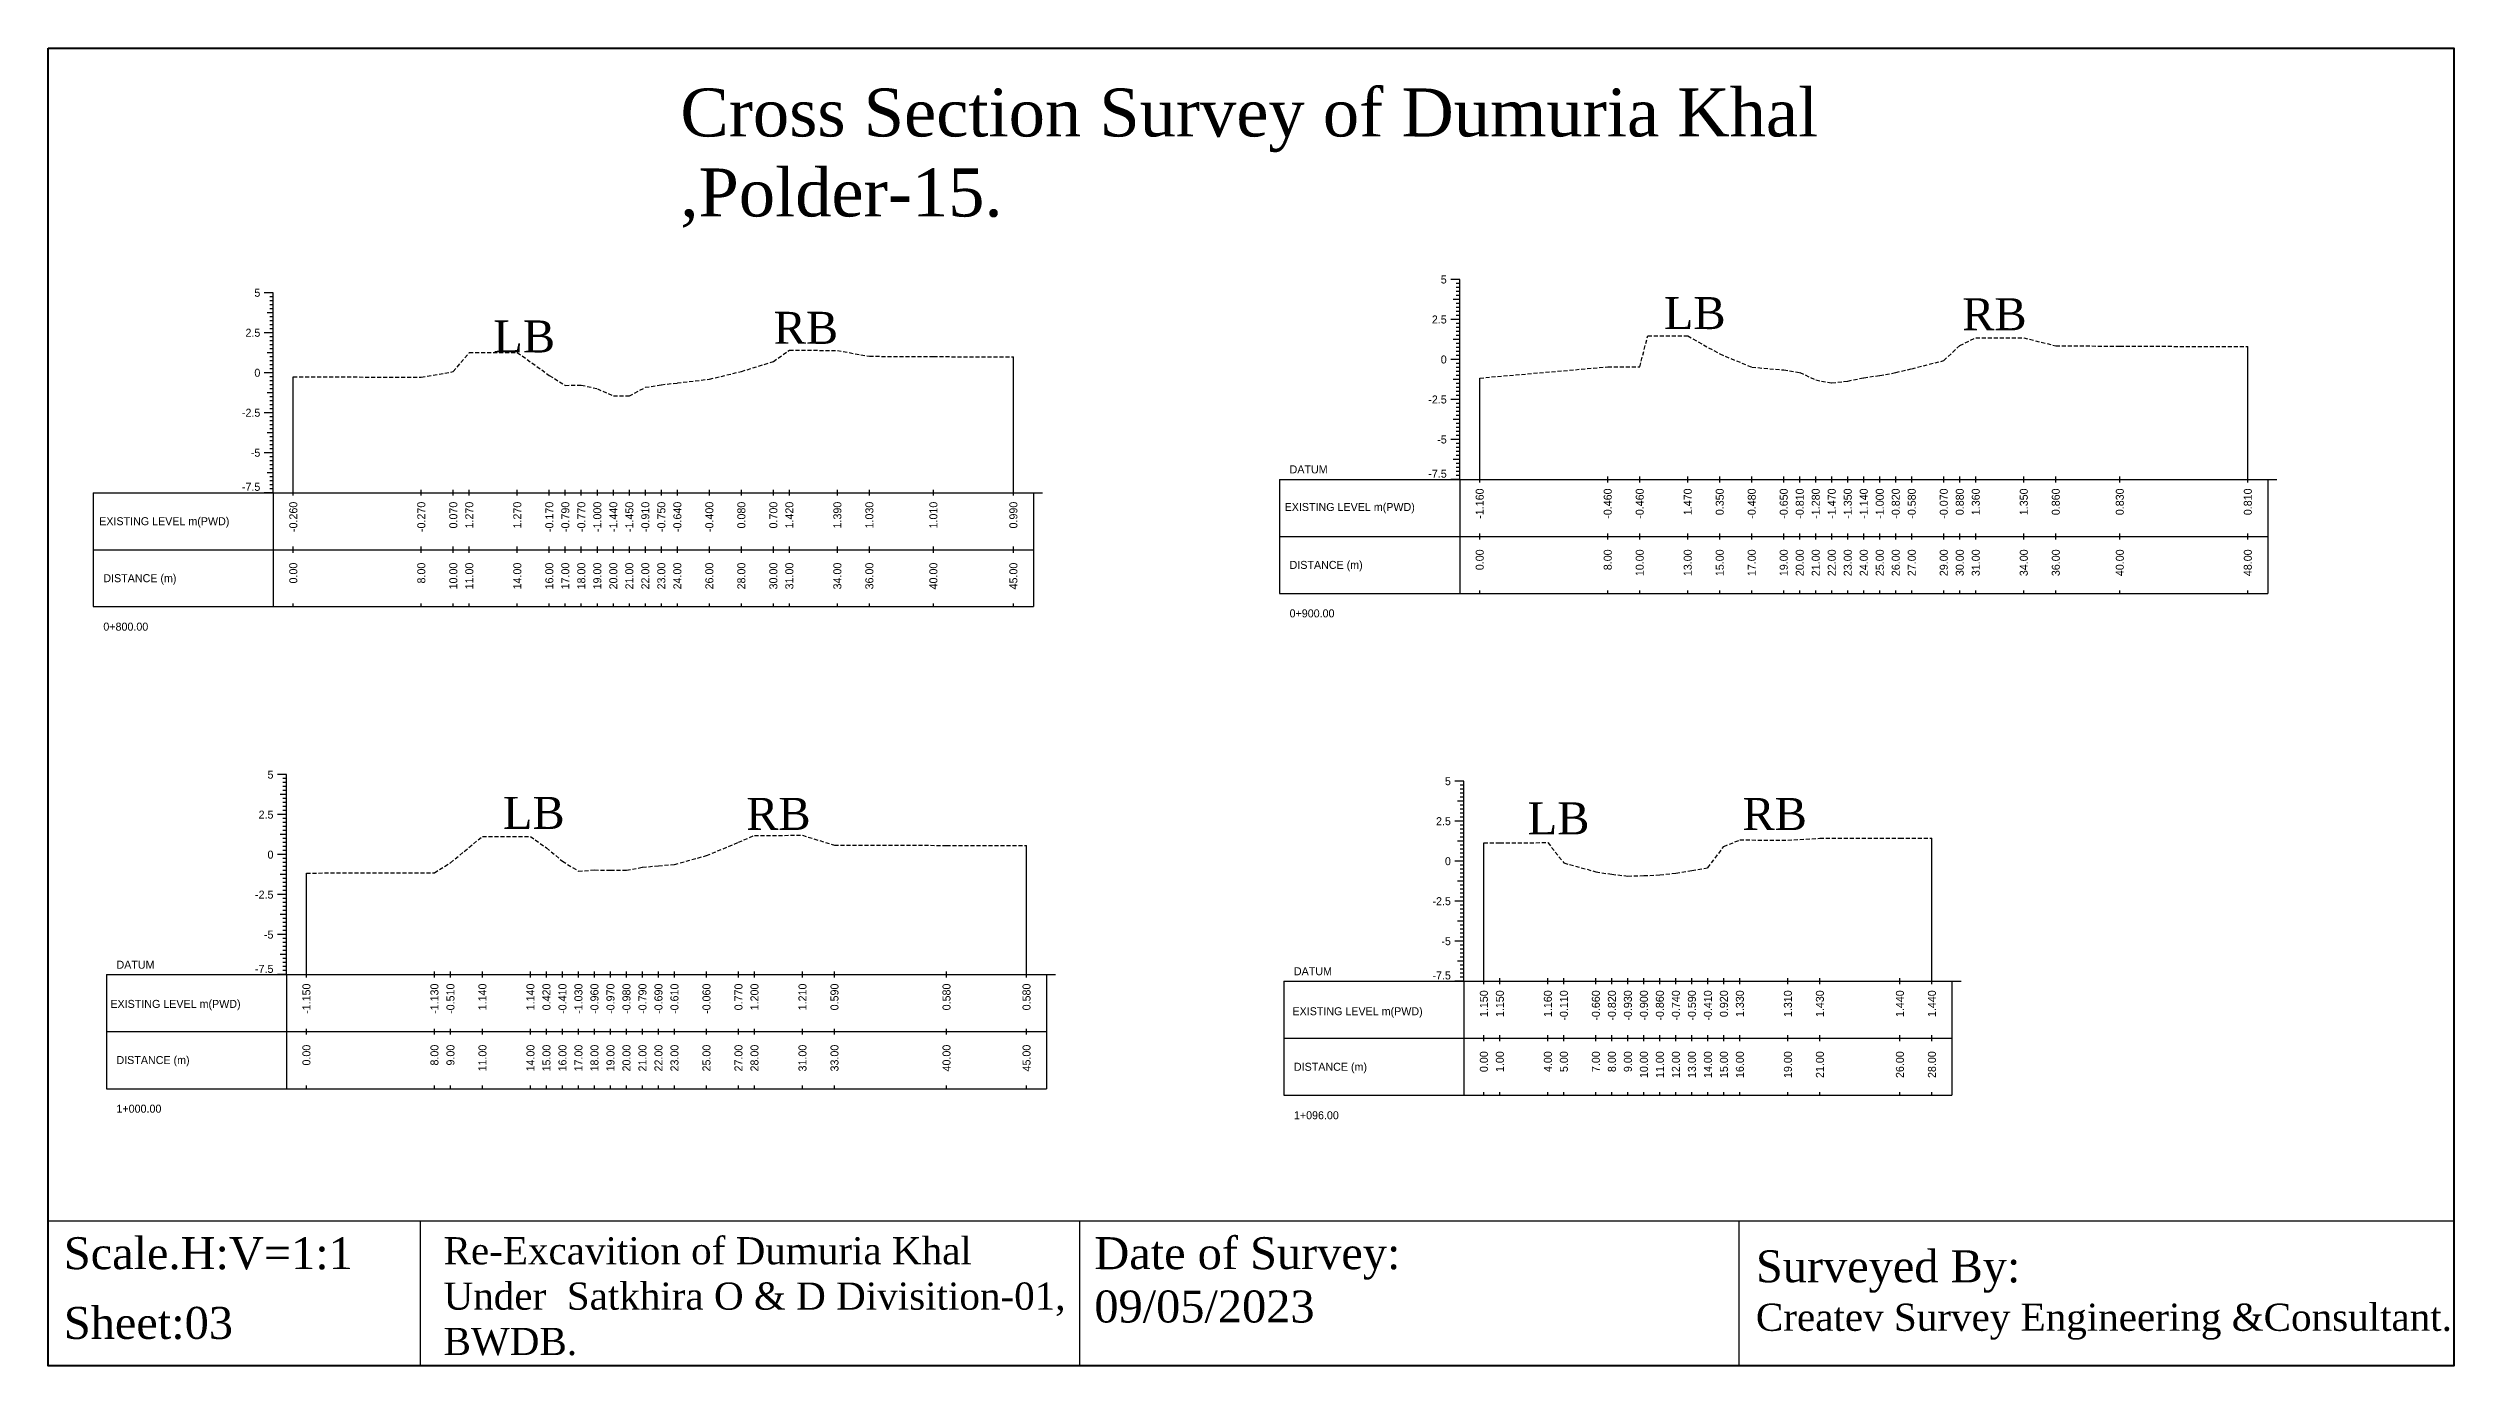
# Model space of a CAD drawing. Header units: inches. Extents: x 2917 to 4535, y -1482 to -1060.
# Drawn here: x 2917.3 to 3067.6, y -1347.1 to -1264.7 of the extents above; entities that cross this region are included whole.
import ezdxf
from ezdxf.enums import TextEntityAlignment as Align

# ---------------------------------------------------------------- set-up
doc = ezdxf.new("R2010")
doc.units = ezdxf.units.IN
doc.header["$MEASUREMENT"] = 0
doc.linetypes.add('HIDDEN', pattern=[0.375, 0.25, -0.125])
doc.layers.add('CS_Drawing', color=7, linetype='Continuous')
doc.layers.add('GL', color=3, linetype='HIDDEN')
doc.styles.add('romans', font='romans.shx')

msp = doc.modelspace()

# ---------------------------------------------------------------- linework, layer by layer
at = {"color": 4, "lineweight": 40}
msp.add_lwpolyline([(2917.28, -1264.7), (3067.62, -1264.7), (3067.62, -1347.07), (2917.28, -1347.07)], close=True, dxfattribs=at)
for points in [[(3067.62, -1264.7), (3067.62, -1347.07)], [(2917.28, -1337.99), (3067.62, -1337.99)], [(2917.28, -1337.99), (2917.28, -1347.07)], [(2940.53, -1337.99), (2940.53, -1347.07)], [(2981.73, -1337.99), (2981.73, -1347.07)], [(3022.93, -1337.99), (3022.93, -1347.07)]]:
    msp.add_lwpolyline(points)
at = {"layer": 'CS_Drawing'}
for p, q in [((3005.49, -1279.16), (3004.93, -1279.16)), ((3005.49, -1279.16), (3005.09, -1279.16)), ((3005.49, -1279.16), (3005.26, -1279.16)), ((3005.49, -1291.66), (3005.49, -1279.16)), ((2931.35, -1279.99), (2930.79, -1279.99)), ((2931.35, -1279.99), (2930.96, -1279.99)), ((2931.35, -1279.99), (2931.13, -1279.99)), ((2931.35, -1280.24), (2931.13, -1280.24)), ((2931.35, -1280.49), (2931.13, -1280.49)), ((2931.35, -1280.74), (2931.13, -1280.74)), ((2931.35, -1292.49), (2931.35, -1279.99)), ((3005.49, -1280.41), (3005.09, -1280.41)), ((3005.49, -1279.41), (3005.26, -1279.41)), ((3005.49, -1279.66), (3005.26, -1279.66)), ((3005.49, -1279.91), (3005.26, -1279.91)), ((3005.49, -1280.16), (3005.26, -1280.16)), ((3005.49, -1280.41), (3005.26, -1280.41)), ((3005.49, -1280.66), (3005.26, -1280.66)), ((2931.35, -1281.24), (2930.96, -1281.24)), ((2931.35, -1280.99), (2931.13, -1280.99)), ((2931.35, -1281.24), (2931.13, -1281.24)), ((2931.35, -1281.49), (2931.13, -1281.49)), ((2931.35, -1281.74), (2931.13, -1281.74)), ((2931.35, -1281.99), (2931.13, -1281.99)), ((2931.35, -1282.24), (2931.13, -1282.24)), ((3005.49, -1281.66), (3004.93, -1281.66)), ((3005.49, -1281.66), (3005.09, -1281.66)), ((3005.49, -1280.91), (3005.26, -1280.91)), ((3005.49, -1281.16), (3005.26, -1281.16)), ((3005.49, -1281.41), (3005.26, -1281.41)), ((3005.49, -1281.66), (3005.26, -1281.66)), ((3005.49, -1281.91), (3005.26, -1281.91)), ((3005.49, -1282.16), (3005.26, -1282.16)), ((2931.35, -1282.49), (2930.79, -1282.49)), ((2931.35, -1282.49), (2930.96, -1282.49)), ((2931.35, -1283.74), (2930.96, -1283.74)), ((2931.35, -1282.49), (2931.13, -1282.49)), ((2931.35, -1282.74), (2931.13, -1282.74)), ((2931.35, -1282.99), (2931.13, -1282.99)), ((2931.35, -1283.24), (2931.13, -1283.24)), ((2931.35, -1283.49), (2931.13, -1283.49)), ((2931.35, -1283.74), (2931.13, -1283.74)), ((3005.49, -1282.91), (3005.09, -1282.91)), ((3005.49, -1282.41), (3005.26, -1282.41)), ((3005.49, -1282.66), (3005.26, -1282.66)), ((3005.49, -1282.91), (3005.26, -1282.91)), ((3005.49, -1283.16), (3005.26, -1283.16)), ((3005.49, -1283.41), (3005.26, -1283.41)), ((3005.49, -1283.66), (3005.26, -1283.66)), ((3054.74, -1291.66), (3054.74, -1283.35)), ((2931.35, -1284.99), (2930.79, -1284.99)), ((2931.35, -1284.99), (2930.96, -1284.99)), ((2931.35, -1283.99), (2931.13, -1283.99)), ((2931.35, -1284.24), (2931.13, -1284.24)), ((2931.35, -1284.49), (2931.13, -1284.49)), ((2931.35, -1284.74), (2931.13, -1284.74)), ((2931.35, -1284.99), (2931.13, -1284.99)), ((2931.35, -1285.24), (2931.13, -1285.24)), ((2932.6, -1292.49), (2932.6, -1285.25)), ((2977.6, -1292.49), (2977.6, -1284)), ((3005.49, -1284.16), (3004.93, -1284.16)), ((3005.49, -1284.16), (3005.09, -1284.16)), ((3005.49, -1285.41), (3005.09, -1285.41)), ((3005.49, -1283.91), (3005.26, -1283.91)), ((3005.49, -1284.16), (3005.26, -1284.16)), ((3005.49, -1284.41), (3005.26, -1284.41)), ((3005.49, -1284.66), (3005.26, -1284.66)), ((3005.49, -1284.91), (3005.26, -1284.91)), ((3005.49, -1285.16), (3005.26, -1285.16)), ((3005.49, -1285.41), (3005.26, -1285.41)), ((3006.74, -1291.66), (3006.74, -1285.32)), ((2931.35, -1286.24), (2930.96, -1286.24)), ((2931.35, -1285.49), (2931.13, -1285.49)), ((2931.35, -1285.74), (2931.13, -1285.74)), ((2931.35, -1285.99), (2931.13, -1285.99)), ((2931.35, -1286.24), (2931.13, -1286.24)), ((2931.35, -1286.49), (2931.13, -1286.49)), ((2931.35, -1286.74), (2931.13, -1286.74)), ((3005.49, -1286.66), (3004.93, -1286.66)), ((3005.49, -1286.66), (3005.09, -1286.66)), ((3005.49, -1285.66), (3005.26, -1285.66)), ((3005.49, -1285.91), (3005.26, -1285.91)), ((3005.49, -1286.16), (3005.26, -1286.16)), ((3005.49, -1286.41), (3005.26, -1286.41)), ((3005.49, -1286.66), (3005.26, -1286.66)), ((3005.49, -1286.91), (3005.26, -1286.91)), ((2931.35, -1287.49), (2930.79, -1287.49)), ((2931.35, -1287.49), (2930.96, -1287.49)), ((2931.35, -1286.99), (2931.13, -1286.99)), ((2931.35, -1287.24), (2931.13, -1287.24)), ((2931.35, -1287.49), (2931.13, -1287.49)), ((2931.35, -1287.74), (2931.13, -1287.74)), ((2931.35, -1287.99), (2931.13, -1287.99)), ((2931.35, -1288.24), (2931.13, -1288.24)), ((3005.49, -1287.91), (3005.09, -1287.91)), ((3005.49, -1287.16), (3005.26, -1287.16)), ((3005.49, -1287.41), (3005.26, -1287.41)), ((3005.49, -1287.66), (3005.26, -1287.66)), ((3005.49, -1287.91), (3005.26, -1287.91)), ((3005.49, -1288.16), (3005.26, -1288.16)), ((3005.49, -1288.41), (3005.26, -1288.41)), ((2931.35, -1288.74), (2930.96, -1288.74)), ((2931.35, -1288.49), (2931.13, -1288.49)), ((2931.35, -1288.74), (2931.13, -1288.74)), ((2931.35, -1288.99), (2931.13, -1288.99)), ((2931.35, -1289.24), (2931.13, -1289.24)), ((2931.35, -1289.49), (2931.13, -1289.49)), ((2931.35, -1289.74), (2931.13, -1289.74)), ((3005.49, -1289.16), (3004.93, -1289.16)), ((3005.49, -1289.16), (3005.09, -1289.16)), ((3005.49, -1288.66), (3005.26, -1288.66)), ((3005.49, -1288.91), (3005.26, -1288.91)), ((3005.49, -1289.16), (3005.26, -1289.16)), ((3005.49, -1289.41), (3005.26, -1289.41)), ((3005.49, -1289.66), (3005.26, -1289.66)), ((3005.49, -1289.91), (3005.26, -1289.91)), ((2931.35, -1289.99), (2930.79, -1289.99)), ((2931.35, -1289.99), (2930.96, -1289.99)), ((2931.35, -1291.24), (2930.96, -1291.24)), ((2931.35, -1289.99), (2931.13, -1289.99)), ((2931.35, -1290.24), (2931.13, -1290.24)), ((2931.35, -1290.49), (2931.13, -1290.49)), ((2931.35, -1290.74), (2931.13, -1290.74)), ((2931.35, -1290.99), (2931.13, -1290.99)), ((2931.35, -1291.24), (2931.13, -1291.24)), ((3005.49, -1290.41), (3005.09, -1290.41)), ((3005.49, -1290.16), (3005.26, -1290.16)), ((3005.49, -1290.41), (3005.26, -1290.41)), ((3005.49, -1290.66), (3005.26, -1290.66)), ((3005.49, -1290.91), (3005.26, -1290.91)), ((3005.49, -1291.16), (3005.26, -1291.16)), ((3005.49, -1291.41), (3005.26, -1291.41)), ((2920.1, -1292.49), (2931.35, -1292.49)), ((2920.1, -1292.49), (2920.1, -1299.61)), ((2931.35, -1292.49), (2930.79, -1292.49)), ((2931.35, -1292.49), (2930.96, -1292.49)), ((2931.35, -1291.49), (2931.13, -1291.49)), ((2931.35, -1291.74), (2931.13, -1291.74)), ((2931.35, -1291.99), (2931.13, -1291.99)), ((2931.35, -1292.24), (2931.13, -1292.24)), ((2931.35, -1292.49), (2931.13, -1292.49)), ((2931.35, -1292.49), (2978.85, -1292.49)), ((2931.35, -1292.49), (2931.35, -1299.61)), ((2932.6, -1292.67), (2932.6, -1292.3)), ((2940.6, -1292.67), (2940.6, -1292.3)), ((2942.6, -1292.67), (2942.6, -1292.3)), ((2943.6, -1292.67), (2943.6, -1292.3)), ((2946.6, -1292.67), (2946.6, -1292.3)), ((2948.6, -1292.67), (2948.6, -1292.3)), ((2949.6, -1292.67), (2949.6, -1292.3)), ((2950.6, -1292.67), (2950.6, -1292.3)), ((2951.6, -1292.67), (2951.6, -1292.3)), ((2952.6, -1292.67), (2952.6, -1292.3)), ((2953.6, -1292.67), (2953.6, -1292.3)), ((2954.6, -1292.67), (2954.6, -1292.3)), ((2955.6, -1292.67), (2955.6, -1292.3)), ((2956.6, -1292.67), (2956.6, -1292.3)), ((2958.6, -1292.67), (2958.6, -1292.3)), ((2960.6, -1292.67), (2960.6, -1292.3)), ((2962.6, -1292.67), (2962.6, -1292.3)), ((2963.6, -1292.67), (2963.6, -1292.3)), ((2966.6, -1292.67), (2966.6, -1292.3)), ((2968.6, -1292.67), (2968.6, -1292.3)), ((2972.6, -1292.67), (2972.6, -1292.3)), ((2977.6, -1292.67), (2977.6, -1292.3)), ((2978.85, -1292.49), (2979.42, -1292.49)), ((2978.85, -1292.49), (2979.25, -1292.49)), ((2978.85, -1292.49), (2979.08, -1292.49)), ((2978.85, -1292.49), (2978.85, -1299.61)), ((2994.24, -1291.66), (3005.49, -1291.66)), ((2994.24, -1291.66), (2994.24, -1298.78)), ((3005.49, -1291.66), (3004.93, -1291.66)), ((3005.49, -1291.66), (3005.09, -1291.66)), ((3005.49, -1291.66), (3005.26, -1291.66)), ((3005.49, -1291.66), (3055.99, -1291.66)), ((3005.49, -1291.66), (3005.49, -1298.78)), ((3006.74, -1291.85), (3006.74, -1291.47)), ((3014.74, -1291.85), (3014.74, -1291.47)), ((3016.74, -1291.85), (3016.74, -1291.47)), ((3019.74, -1291.85), (3019.74, -1291.47)), ((3021.74, -1291.85), (3021.74, -1291.47)), ((3023.74, -1291.85), (3023.74, -1291.47)), ((3025.74, -1291.85), (3025.74, -1291.47)), ((3026.74, -1291.85), (3026.74, -1291.47)), ((3027.74, -1291.85), (3027.74, -1291.47)), ((3028.74, -1291.85), (3028.74, -1291.47)), ((3029.74, -1291.85), (3029.74, -1291.47)), ((3030.74, -1291.85), (3030.74, -1291.47)), ((3031.74, -1291.85), (3031.74, -1291.47)), ((3032.74, -1291.85), (3032.74, -1291.47)), ((3033.74, -1291.85), (3033.74, -1291.47)), ((3035.74, -1291.85), (3035.74, -1291.47)), ((3036.74, -1291.85), (3036.74, -1291.47)), ((3037.74, -1291.85), (3037.74, -1291.47)), ((3040.74, -1291.85), (3040.74, -1291.47)), ((3042.74, -1291.85), (3042.74, -1291.47)), ((3046.74, -1291.85), (3046.74, -1291.47)), ((3054.74, -1291.85), (3054.74, -1291.47)), ((3055.99, -1291.66), (3056.55, -1291.66)), ((3055.99, -1291.66), (3056.38, -1291.66)), ((3055.99, -1291.66), (3056.21, -1291.66)), ((3055.99, -1291.66), (3055.99, -1298.78)), ((2932.6, -1296.24), (2932.6, -1295.86)), ((2940.6, -1296.24), (2940.6, -1295.86)), ((2942.6, -1296.24), (2942.6, -1295.86)), ((2943.6, -1296.24), (2943.6, -1295.86)), ((2946.6, -1296.24), (2946.6, -1295.86)), ((2948.6, -1296.24), (2948.6, -1295.86)), ((2949.6, -1296.24), (2949.6, -1295.86)), ((2950.6, -1296.24), (2950.6, -1295.86)), ((2951.6, -1296.24), (2951.6, -1295.86)), ((2952.6, -1296.24), (2952.6, -1295.86)), ((2953.6, -1296.24), (2953.6, -1295.86)), ((2954.6, -1296.24), (2954.6, -1295.86)), ((2955.6, -1296.24), (2955.6, -1295.86)), ((2956.6, -1296.24), (2956.6, -1295.86)), ((2958.6, -1296.24), (2958.6, -1295.86)), ((2960.6, -1296.24), (2960.6, -1295.86)), ((2962.6, -1296.24), (2962.6, -1295.86)), ((2963.6, -1296.24), (2963.6, -1295.86)), ((2966.6, -1296.24), (2966.6, -1295.86)), ((2968.6, -1296.24), (2968.6, -1295.86)), ((2972.6, -1296.24), (2972.6, -1295.86)), ((2977.6, -1296.24), (2977.6, -1295.86)), ((2994.24, -1295.22), (3005.49, -1295.22)), ((3005.49, -1295.22), (3055.99, -1295.22)), ((3005.49, -1295.22), (3055.99, -1295.22)), ((3006.74, -1295.41), (3006.74, -1295.03)), ((3014.74, -1295.41), (3014.74, -1295.03)), ((3016.74, -1295.41), (3016.74, -1295.03)), ((3019.74, -1295.41), (3019.74, -1295.03)), ((3021.74, -1295.41), (3021.74, -1295.03)), ((3023.74, -1295.41), (3023.74, -1295.03)), ((3025.74, -1295.41), (3025.74, -1295.03)), ((3026.74, -1295.41), (3026.74, -1295.03)), ((3027.74, -1295.41), (3027.74, -1295.03)), ((3028.74, -1295.41), (3028.74, -1295.03)), ((3029.74, -1295.41), (3029.74, -1295.03)), ((3030.74, -1295.41), (3030.74, -1295.03)), ((3031.74, -1295.41), (3031.74, -1295.03)), ((3032.74, -1295.41), (3032.74, -1295.03)), ((3033.74, -1295.41), (3033.74, -1295.03)), ((3035.74, -1295.41), (3035.74, -1295.03)), ((3036.74, -1295.41), (3036.74, -1295.03)), ((3037.74, -1295.41), (3037.74, -1295.03)), ((3040.74, -1295.41), (3040.74, -1295.03)), ((3042.74, -1295.41), (3042.74, -1295.03)), ((3046.74, -1295.41), (3046.74, -1295.03)), ((3054.74, -1295.41), (3054.74, -1295.03)), ((2920.1, -1296.05), (2931.35, -1296.05)), ((2931.35, -1296.05), (2978.85, -1296.05)), ((2931.35, -1296.05), (2978.85, -1296.05)), ((2994.24, -1298.78), (3005.49, -1298.78)), ((3005.49, -1298.78), (3055.99, -1298.78)), ((3006.74, -1298.78), (3006.74, -1298.6)), ((3014.74, -1298.78), (3014.74, -1298.6)), ((3016.74, -1298.78), (3016.74, -1298.6)), ((3019.74, -1298.78), (3019.74, -1298.6)), ((3021.74, -1298.78), (3021.74, -1298.6)), ((3023.74, -1298.78), (3023.74, -1298.6)), ((3025.74, -1298.78), (3025.74, -1298.6)), ((3026.74, -1298.78), (3026.74, -1298.6)), ((3027.74, -1298.78), (3027.74, -1298.6)), ((3028.74, -1298.78), (3028.74, -1298.6)), ((3029.74, -1298.78), (3029.74, -1298.6)), ((3030.74, -1298.78), (3030.74, -1298.6)), ((3031.74, -1298.78), (3031.74, -1298.6)), ((3032.74, -1298.78), (3032.74, -1298.6)), ((3033.74, -1298.78), (3033.74, -1298.6)), ((3035.74, -1298.78), (3035.74, -1298.6)), ((3036.74, -1298.78), (3036.74, -1298.6)), ((3037.74, -1298.78), (3037.74, -1298.6)), ((3040.74, -1298.78), (3040.74, -1298.6)), ((3042.74, -1298.78), (3042.74, -1298.6)), ((3046.74, -1298.78), (3046.74, -1298.6)), ((3054.74, -1298.78), (3054.74, -1298.6)), ((2920.1, -1299.61), (2931.35, -1299.61)), ((2931.35, -1299.61), (2978.85, -1299.61)), ((2932.6, -1299.61), (2932.6, -1299.42)), ((2940.6, -1299.61), (2940.6, -1299.42)), ((2942.6, -1299.61), (2942.6, -1299.42)), ((2943.6, -1299.61), (2943.6, -1299.42)), ((2946.6, -1299.61), (2946.6, -1299.42)), ((2948.6, -1299.61), (2948.6, -1299.42)), ((2949.6, -1299.61), (2949.6, -1299.42)), ((2950.6, -1299.61), (2950.6, -1299.42)), ((2951.6, -1299.61), (2951.6, -1299.42)), ((2952.6, -1299.61), (2952.6, -1299.42)), ((2953.6, -1299.61), (2953.6, -1299.42)), ((2954.6, -1299.61), (2954.6, -1299.42)), ((2955.6, -1299.61), (2955.6, -1299.42)), ((2956.6, -1299.61), (2956.6, -1299.42)), ((2958.6, -1299.61), (2958.6, -1299.42)), ((2960.6, -1299.61), (2960.6, -1299.42)), ((2962.6, -1299.61), (2962.6, -1299.42)), ((2963.6, -1299.61), (2963.6, -1299.42)), ((2966.6, -1299.61), (2966.6, -1299.42)), ((2968.6, -1299.61), (2968.6, -1299.42)), ((2972.6, -1299.61), (2972.6, -1299.42)), ((2977.6, -1299.61), (2977.6, -1299.42)), ((2932.17, -1310.11), (2931.61, -1310.11)), ((2932.17, -1310.11), (2931.78, -1310.11)), ((2932.17, -1310.11), (2931.95, -1310.11)), ((2932.17, -1310.36), (2931.95, -1310.36)), ((2932.17, -1310.61), (2931.95, -1310.61)), ((2932.17, -1310.86), (2931.95, -1310.86)), ((2932.17, -1322.61), (2932.17, -1310.11)), ((3005.75, -1310.52), (3005.19, -1310.52)), ((3005.75, -1310.52), (3005.36, -1310.52)), ((3005.75, -1310.52), (3005.53, -1310.52)), ((3005.75, -1310.77), (3005.53, -1310.77)), ((3005.75, -1323.02), (3005.75, -1310.52)), ((2932.17, -1311.36), (2931.78, -1311.36)), ((2932.17, -1311.11), (2931.95, -1311.11)), ((2932.17, -1311.36), (2931.95, -1311.36)), ((2932.17, -1311.61), (2931.95, -1311.61)), ((2932.17, -1311.86), (2931.95, -1311.86)), ((2932.17, -1312.11), (2931.95, -1312.11)), ((2932.17, -1312.36), (2931.95, -1312.36)), ((3005.75, -1311.77), (3005.36, -1311.77)), ((3005.75, -1311.02), (3005.53, -1311.02)), ((3005.75, -1311.27), (3005.53, -1311.27)), ((3005.75, -1311.52), (3005.53, -1311.52)), ((3005.75, -1311.77), (3005.53, -1311.77)), ((3005.75, -1312.02), (3005.53, -1312.02)), ((3005.75, -1312.27), (3005.53, -1312.27)), ((2932.17, -1312.61), (2931.61, -1312.61)), ((2932.17, -1312.61), (2931.78, -1312.61)), ((2932.17, -1313.86), (2931.78, -1313.86)), ((2932.17, -1312.61), (2931.95, -1312.61)), ((2932.17, -1312.86), (2931.95, -1312.86)), ((2932.17, -1313.11), (2931.95, -1313.11)), ((2932.17, -1313.36), (2931.95, -1313.36)), ((2932.17, -1313.61), (2931.95, -1313.61)), ((2932.17, -1313.86), (2931.95, -1313.86)), ((3005.75, -1313.02), (3005.19, -1313.02)), ((3005.75, -1313.02), (3005.36, -1313.02)), ((3005.75, -1312.52), (3005.53, -1312.52)), ((3005.75, -1312.77), (3005.53, -1312.77)), ((3005.75, -1313.02), (3005.53, -1313.02)), ((3005.75, -1313.27), (3005.53, -1313.27)), ((3005.75, -1313.52), (3005.53, -1313.52)), ((3005.75, -1313.77), (3005.53, -1313.77)), ((2932.17, -1315.11), (2931.61, -1315.11)), ((2932.17, -1315.11), (2931.78, -1315.11)), ((2932.17, -1314.11), (2931.95, -1314.11)), ((2932.17, -1314.36), (2931.95, -1314.36)), ((2932.17, -1314.61), (2931.95, -1314.61)), ((2932.17, -1314.86), (2931.95, -1314.86)), ((2932.17, -1315.11), (2931.95, -1315.11)), ((2932.17, -1315.36), (2931.95, -1315.36)), ((2978.42, -1322.61), (2978.42, -1314.53)), ((3005.75, -1314.27), (3005.36, -1314.27)), ((3005.75, -1314.02), (3005.53, -1314.02)), ((3005.75, -1314.27), (3005.53, -1314.27)), ((3005.75, -1314.52), (3005.53, -1314.52)), ((3005.75, -1314.77), (3005.53, -1314.77)), ((3005.75, -1315.02), (3005.53, -1315.02)), ((3005.75, -1315.27), (3005.53, -1315.27)), ((3007, -1323.02), (3007, -1314.37)), ((3035, -1323.02), (3035, -1314.08)), ((2932.17, -1316.36), (2931.78, -1316.36)), ((2932.17, -1315.61), (2931.95, -1315.61)), ((2932.17, -1315.86), (2931.95, -1315.86)), ((2932.17, -1316.11), (2931.95, -1316.11)), ((2932.17, -1316.36), (2931.95, -1316.36)), ((2932.17, -1316.61), (2931.95, -1316.61)), ((2932.17, -1316.86), (2931.95, -1316.86)), ((2933.42, -1322.61), (2933.42, -1316.26)), ((3005.75, -1315.52), (3005.19, -1315.52)), ((3005.75, -1315.52), (3005.36, -1315.52)), ((3005.75, -1316.77), (3005.36, -1316.77)), ((3005.75, -1315.52), (3005.53, -1315.52)), ((3005.75, -1315.77), (3005.53, -1315.77)), ((3005.75, -1316.02), (3005.53, -1316.02)), ((3005.75, -1316.27), (3005.53, -1316.27)), ((3005.75, -1316.52), (3005.53, -1316.52)), ((3005.75, -1316.77), (3005.53, -1316.77)), ((2932.17, -1317.61), (2931.61, -1317.61)), ((2932.17, -1317.61), (2931.78, -1317.61)), ((2932.17, -1317.11), (2931.95, -1317.11)), ((2932.17, -1317.36), (2931.95, -1317.36)), ((2932.17, -1317.61), (2931.95, -1317.61)), ((2932.17, -1317.86), (2931.95, -1317.86)), ((2932.17, -1318.11), (2931.95, -1318.11)), ((2932.17, -1318.36), (2931.95, -1318.36)), ((3005.75, -1318.02), (3005.19, -1318.02)), ((3005.75, -1318.02), (3005.36, -1318.02)), ((3005.75, -1317.02), (3005.53, -1317.02)), ((3005.75, -1317.27), (3005.53, -1317.27)), ((3005.75, -1317.52), (3005.53, -1317.52)), ((3005.75, -1317.77), (3005.53, -1317.77)), ((3005.75, -1318.02), (3005.53, -1318.02)), ((3005.75, -1318.27), (3005.53, -1318.27)), ((2932.17, -1318.86), (2931.78, -1318.86)), ((2932.17, -1318.61), (2931.95, -1318.61)), ((2932.17, -1318.86), (2931.95, -1318.86)), ((2932.17, -1319.11), (2931.95, -1319.11)), ((2932.17, -1319.36), (2931.95, -1319.36)), ((2932.17, -1319.61), (2931.95, -1319.61)), ((2932.17, -1319.86), (2931.95, -1319.86)), ((3005.75, -1319.27), (3005.36, -1319.27)), ((3005.75, -1318.52), (3005.53, -1318.52)), ((3005.75, -1318.77), (3005.53, -1318.77)), ((3005.75, -1319.02), (3005.53, -1319.02)), ((3005.75, -1319.27), (3005.53, -1319.27)), ((3005.75, -1319.52), (3005.53, -1319.52)), ((3005.75, -1319.77), (3005.53, -1319.77)), ((2932.17, -1320.11), (2931.61, -1320.11)), ((2932.17, -1320.11), (2931.78, -1320.11)), ((2932.17, -1321.36), (2931.78, -1321.36)), ((2932.17, -1320.11), (2931.95, -1320.11)), ((2932.17, -1320.36), (2931.95, -1320.36)), ((2932.17, -1320.61), (2931.95, -1320.61)), ((2932.17, -1320.86), (2931.95, -1320.86)), ((2932.17, -1321.11), (2931.95, -1321.11)), ((2932.17, -1321.36), (2931.95, -1321.36)), ((3005.75, -1320.52), (3005.19, -1320.52)), ((3005.75, -1320.52), (3005.36, -1320.52)), ((3005.75, -1320.02), (3005.53, -1320.02)), ((3005.75, -1320.27), (3005.53, -1320.27)), ((3005.75, -1320.52), (3005.53, -1320.52)), ((3005.75, -1320.77), (3005.53, -1320.77)), ((3005.75, -1321.02), (3005.53, -1321.02)), ((3005.75, -1321.27), (3005.53, -1321.27)), ((2920.92, -1322.61), (2932.17, -1322.61)), ((2920.92, -1322.61), (2920.92, -1329.74)), ((2932.17, -1322.61), (2931.61, -1322.61)), ((2932.17, -1322.61), (2931.78, -1322.61)), ((2932.17, -1321.61), (2931.95, -1321.61)), ((2932.17, -1321.86), (2931.95, -1321.86)), ((2932.17, -1322.11), (2931.95, -1322.11)), ((2932.17, -1322.36), (2931.95, -1322.36)), ((2932.17, -1322.61), (2931.95, -1322.61)), ((2932.17, -1322.61), (2979.67, -1322.61)), ((2932.17, -1322.61), (2932.17, -1329.74)), ((2933.42, -1322.8), (2933.42, -1322.42)), ((2941.42, -1322.8), (2941.42, -1322.42)), ((2942.42, -1322.8), (2942.42, -1322.42)), ((2944.42, -1322.8), (2944.42, -1322.42)), ((2947.42, -1322.8), (2947.42, -1322.42)), ((2948.42, -1322.8), (2948.42, -1322.42)), ((2949.42, -1322.8), (2949.42, -1322.42)), ((2950.42, -1322.8), (2950.42, -1322.42)), ((2951.42, -1322.8), (2951.42, -1322.42)), ((2952.42, -1322.8), (2952.42, -1322.42)), ((2953.42, -1322.8), (2953.42, -1322.42)), ((2954.42, -1322.8), (2954.42, -1322.42)), ((2955.42, -1322.8), (2955.42, -1322.42)), ((2956.42, -1322.8), (2956.42, -1322.42)), ((2958.42, -1322.8), (2958.42, -1322.42)), ((2960.42, -1322.8), (2960.42, -1322.42)), ((2961.42, -1322.8), (2961.42, -1322.42)), ((2964.42, -1322.8), (2964.42, -1322.42)), ((2966.42, -1322.8), (2966.42, -1322.42)), ((2973.42, -1322.8), (2973.42, -1322.42)), ((2978.42, -1322.8), (2978.42, -1322.42)), ((2979.67, -1322.61), (2980.24, -1322.61)), ((2979.67, -1322.61), (2980.07, -1322.61)), ((2979.67, -1322.61), (2979.9, -1322.61)), ((2979.67, -1322.61), (2979.67, -1329.74)), ((3005.75, -1321.77), (3005.36, -1321.77)), ((3005.75, -1321.52), (3005.53, -1321.52)), ((3005.75, -1321.77), (3005.53, -1321.77)), ((3005.75, -1322.02), (3005.53, -1322.02)), ((3005.75, -1322.27), (3005.53, -1322.27)), ((3005.75, -1322.52), (3005.53, -1322.52)), ((3005.75, -1322.77), (3005.53, -1322.77)), ((3007, -1323.21), (3007, -1322.84)), ((3008, -1323.21), (3008, -1322.84)), ((3011, -1323.21), (3011, -1322.84)), ((3012, -1323.21), (3012, -1322.84)), ((3014, -1323.21), (3014, -1322.84)), ((3015, -1323.21), (3015, -1322.84)), ((3016, -1323.21), (3016, -1322.84)), ((3017, -1323.21), (3017, -1322.84)), ((3018, -1323.21), (3018, -1322.84)), ((3019, -1323.21), (3019, -1322.84)), ((3020, -1323.21), (3020, -1322.84)), ((3021, -1323.21), (3021, -1322.84)), ((3022, -1323.21), (3022, -1322.84)), ((3023, -1323.21), (3023, -1322.84)), ((3026, -1323.21), (3026, -1322.84)), ((3028, -1323.21), (3028, -1322.84)), ((3033, -1323.21), (3033, -1322.84)), ((3035, -1323.21), (3035, -1322.84)), ((2994.5, -1323.02), (3005.75, -1323.02)), ((2994.5, -1323.02), (2994.5, -1330.15)), ((3005.75, -1323.02), (3005.19, -1323.02)), ((3005.75, -1323.02), (3005.36, -1323.02)), ((3005.75, -1323.02), (3005.53, -1323.02)), ((3005.75, -1323.02), (3036.25, -1323.02)), ((3005.75, -1323.02), (3005.75, -1330.15)), ((3036.25, -1323.02), (3036.82, -1323.02)), ((3036.25, -1323.02), (3036.65, -1323.02)), ((3036.25, -1323.02), (3036.48, -1323.02)), ((3036.25, -1323.02), (3036.25, -1330.15)), ((2933.42, -1326.36), (2933.42, -1325.99)), ((2941.42, -1326.36), (2941.42, -1325.99)), ((2942.42, -1326.36), (2942.42, -1325.99)), ((2944.42, -1326.36), (2944.42, -1325.99)), ((2947.42, -1326.36), (2947.42, -1325.99)), ((2948.42, -1326.36), (2948.42, -1325.99)), ((2949.42, -1326.36), (2949.42, -1325.99)), ((2950.42, -1326.36), (2950.42, -1325.99)), ((2951.42, -1326.36), (2951.42, -1325.99)), ((2952.42, -1326.36), (2952.42, -1325.99)), ((2953.42, -1326.36), (2953.42, -1325.99)), ((2954.42, -1326.36), (2954.42, -1325.99)), ((2955.42, -1326.36), (2955.42, -1325.99)), ((2956.42, -1326.36), (2956.42, -1325.99)), ((2958.42, -1326.36), (2958.42, -1325.99)), ((2960.42, -1326.36), (2960.42, -1325.99)), ((2961.42, -1326.36), (2961.42, -1325.99)), ((2964.42, -1326.36), (2964.42, -1325.99)), ((2966.42, -1326.36), (2966.42, -1325.99)), ((2973.42, -1326.36), (2973.42, -1325.99)), ((2978.42, -1326.36), (2978.42, -1325.99)), ((2920.92, -1326.17), (2932.17, -1326.17)), ((2932.17, -1326.17), (2979.67, -1326.17)), ((2932.17, -1326.17), (2979.67, -1326.17)), ((2994.5, -1326.59), (3005.75, -1326.59)), ((3005.75, -1326.59), (3036.25, -1326.59)), ((3005.75, -1326.59), (3036.25, -1326.59)), ((3007, -1326.77), (3007, -1326.4)), ((3008, -1326.77), (3008, -1326.4)), ((3011, -1326.77), (3011, -1326.4)), ((3012, -1326.77), (3012, -1326.4)), ((3014, -1326.77), (3014, -1326.4)), ((3015, -1326.77), (3015, -1326.4)), ((3016, -1326.77), (3016, -1326.4)), ((3017, -1326.77), (3017, -1326.4)), ((3018, -1326.77), (3018, -1326.4)), ((3019, -1326.77), (3019, -1326.4)), ((3020, -1326.77), (3020, -1326.4)), ((3021, -1326.77), (3021, -1326.4)), ((3022, -1326.77), (3022, -1326.4)), ((3023, -1326.77), (3023, -1326.4)), ((3026, -1326.77), (3026, -1326.4)), ((3028, -1326.77), (3028, -1326.4)), ((3033, -1326.77), (3033, -1326.4)), ((3035, -1326.77), (3035, -1326.4)), ((2920.92, -1329.74), (2932.17, -1329.74)), ((2932.17, -1329.74), (2979.67, -1329.74)), ((2933.42, -1329.74), (2933.42, -1329.55)), ((2941.42, -1329.74), (2941.42, -1329.55)), ((2942.42, -1329.74), (2942.42, -1329.55)), ((2944.42, -1329.74), (2944.42, -1329.55)), ((2947.42, -1329.74), (2947.42, -1329.55)), ((2948.42, -1329.74), (2948.42, -1329.55)), ((2949.42, -1329.74), (2949.42, -1329.55)), ((2950.42, -1329.74), (2950.42, -1329.55)), ((2951.42, -1329.74), (2951.42, -1329.55)), ((2952.42, -1329.74), (2952.42, -1329.55)), ((2953.42, -1329.74), (2953.42, -1329.55)), ((2954.42, -1329.74), (2954.42, -1329.55)), ((2955.42, -1329.74), (2955.42, -1329.55)), ((2956.42, -1329.74), (2956.42, -1329.55)), ((2958.42, -1329.74), (2958.42, -1329.55)), ((2960.42, -1329.74), (2960.42, -1329.55)), ((2961.42, -1329.74), (2961.42, -1329.55)), ((2964.42, -1329.74), (2964.42, -1329.55)), ((2966.42, -1329.74), (2966.42, -1329.55)), ((2973.42, -1329.74), (2973.42, -1329.55)), ((2978.42, -1329.74), (2978.42, -1329.55)), ((2994.5, -1330.15), (3005.75, -1330.15)), ((3005.75, -1330.15), (3036.25, -1330.15)), ((3007, -1330.15), (3007, -1329.96)), ((3008, -1330.15), (3008, -1329.96)), ((3011, -1330.15), (3011, -1329.96)), ((3012, -1330.15), (3012, -1329.96)), ((3014, -1330.15), (3014, -1329.96)), ((3015, -1330.15), (3015, -1329.96)), ((3016, -1330.15), (3016, -1329.96)), ((3017, -1330.15), (3017, -1329.96)), ((3018, -1330.15), (3018, -1329.96)), ((3019, -1330.15), (3019, -1329.96)), ((3020, -1330.15), (3020, -1329.96)), ((3021, -1330.15), (3021, -1329.96)), ((3022, -1330.15), (3022, -1329.96)), ((3023, -1330.15), (3023, -1329.96)), ((3026, -1330.15), (3026, -1329.96)), ((3028, -1330.15), (3028, -1329.96)), ((3033, -1330.15), (3033, -1329.96)), ((3035, -1330.15), (3035, -1329.96))]:
    msp.add_line(p, q, dxfattribs=at)
at = {"layer": 'GL'}
for points in [[(2932.6, -1285.25), (2940.6, -1285.26), (2942.6, -1284.92), (2943.6, -1283.72), (2946.6, -1283.72), (2948.6, -1285.16), (2949.6, -1285.78), (2950.6, -1285.76), (2951.6, -1285.99), (2952.6, -1286.43), (2953.6, -1286.44), (2954.6, -1285.9), (2955.6, -1285.74), (2956.6, -1285.63), (2958.6, -1285.39), (2960.6, -1284.91), (2962.6, -1284.29), (2963.6, -1283.57), (2966.6, -1283.6), (2968.6, -1283.96), (2972.6, -1283.98), (2977.6, -1284)], [(3006.74, -1285.32), (3014.74, -1284.62), (3016.74, -1284.62), (3017.24, -1282.68), (3019.74, -1282.69), (3021.74, -1283.81), (3023.74, -1284.64), (3025.74, -1284.81), (3026.74, -1284.97), (3027.74, -1285.44), (3028.74, -1285.63), (3029.74, -1285.51), (3030.74, -1285.3), (3031.74, -1285.16), (3032.74, -1284.98), (3033.74, -1284.74), (3035.74, -1284.23), (3036.74, -1283.28), (3037.74, -1282.8), (3040.74, -1282.81), (3042.74, -1283.3), (3046.74, -1283.33), (3054.74, -1283.35)], [(2933.42, -1316.26), (2941.42, -1316.24), (2942.42, -1315.62), (2944.42, -1313.97), (2947.42, -1313.97), (2948.42, -1314.69), (2949.42, -1315.52), (2950.42, -1316.14), (2951.42, -1316.07), (2952.42, -1316.08), (2953.42, -1316.09), (2954.42, -1315.9), (2955.42, -1315.8), (2956.42, -1315.72), (2958.42, -1315.17), (2960.42, -1314.34), (2961.42, -1313.91), (2964.42, -1313.9), (2966.42, -1314.52), (2973.42, -1314.53), (2978.42, -1314.53)], [(3007, -1314.37), (3008, -1314.37), (3011, -1314.36), (3012, -1315.63), (3014, -1316.18), (3015, -1316.34), (3016, -1316.45), (3017, -1316.42), (3018, -1316.38), (3019, -1316.26), (3020, -1316.11), (3021, -1315.93), (3022, -1314.6), (3023, -1314.19), (3026, -1314.21), (3028, -1314.09), (3033, -1314.08), (3035, -1314.08)]]:
    msp.add_lwpolyline(points, dxfattribs=at)

# ---------------------------------------------------------------- texts
at = {"attachment_point": 1, "style": 'romans'}
for s, insert, char_height, width in [('{\\fTimes New Roman|b0|i0|c0|p18;Cross Section Survey of Dumuria Khal ,Polder-15.}', (2956.79, -1267.22), 3, 72.2837), ('{\\fTimes New Roman|b0|i0|c0|p18;LB}', (3018.25, -1280.26), 2, 27.1477), ('{\\fTimes New Roman|b0|i0|c0|p18;RB}', (3036.89, -1280.33), 2, 27.1477), ('{\\fTimes New Roman|b0|i0|c0|p18;LB}', (2945.1, -1281.72), 2, 27.1477), ('{\\fTimes New Roman|b0|i0|c0|p18;RB}', (2962.62, -1281.18), 2, 27.1477), ('{\\fTimes New Roman|b0|i0|c0|p18;LB}', (2945.7, -1311.5), 2, 27.1477), ('{\\fTimes New Roman|b0|i0|c0|p18;RB}', (2960.9, -1311.56), 2, 27.1477), ('{\\fTimes New Roman|b0|i0|c0|p18;LB}', (3009.74, -1311.84), 2, 27.1477), ('{\\fTimes New Roman|b0|i0|c0|p18;RB}', (3023.16, -1311.57), 2, 27.1477), ('{\\fTimes New Roman|b0|i0|c0|p18;Scale.H:V=1:1}', (2918.26, -1339.02), 2, 22.2708), ('{\\fTimes New Roman|b0|i0|c0|p18;Re-Excavition of Dumuria Khal\\PUnder  Satkhira O & D Divisition-01, BWDB.}', (2941.99, -1339.02), 1.7, 38.8405), ('{\\fTimes New Roman|b0|i0|c0|p18;Date of Survey: 09/05/2023}', (2982.66, -1339.02), 2, 22.2708), ('{\\fTimes New Roman|b0|i0|c0|p18;Surveyed By:                                     \\H0.85x;Createv Survey Engineering &Consultant.}', (3024, -1339.84), 2, 45.2193), ('{\\fTimes New Roman|b0|i0|c0|p18;Sheet:03}', (2918.26, -1343.38), 2, 38.8405)]:
    msp.add_mtext(s, dxfattribs=dict(at, insert=insert, char_height=char_height, width=width))
at = {"layer": 'CS_Drawing'}
for s, p in [('5', (3004.68, -1279.16)), ('5', (2930.54, -1279.99)), ('2.5', (2930.54, -1282.49)), ('2.5', (3004.68, -1281.66)), ('0', (3004.68, -1284.16)), ('0', (2930.54, -1284.99)), ('-2.5', (3004.68, -1286.66)), ('-2.5', (2930.54, -1287.49)), ('-5', (2930.54, -1289.99)), ('-5', (3004.68, -1289.16)), ('5', (2931.36, -1310.11)), ('5', (3004.94, -1310.52)), ('2.5', (2931.36, -1312.61)), ('2.5', (3004.94, -1313.02)), ('0', (2931.36, -1315.11)), ('0', (3004.94, -1315.52)), ('-2.5', (2931.36, -1317.61)), ('-2.5', (3004.94, -1318.02)), ('-5', (2931.36, -1320.11)), ('-5', (3004.94, -1320.52))]:
    msp.add_text(s, height=0.5, dxfattribs=at).set_placement(p, align=Align.MIDDLE_RIGHT)
for s, p in [('DATUM', (2994.86, -1291.03)), ('EXISTING LEVEL m(PWD)', (2920.47, -1294.27)), ('EXISTING LEVEL m(PWD)', (2994.55, -1293.38)), ('DISTANCE (m)', (2994.86, -1297)), ('DISTANCE (m)', (2920.73, -1297.83)), ('0+900.00', (2994.86, -1300.03)), ('0+800.00', (2920.73, -1300.86)), ('DATUM', (2921.55, -1321.99)), ('DATUM', (2995.13, -1322.4)), ('EXISTING LEVEL m(PWD)', (2921.17, -1324.44)), ('EXISTING LEVEL m(PWD)', (2995.04, -1324.9)), ('DISTANCE (m)', (2921.55, -1327.95)), ('DISTANCE (m)', (2995.13, -1328.37)), ('1+000.00', (2921.55, -1330.99)), ('1+096.00', (2995.13, -1331.4))]:
    msp.add_text(s, height=0.5, dxfattribs=at).set_placement(p, align=Align.MIDDLE_LEFT)
for p in [(3004.68, -1291.55), (2930.54, -1292.37), (2931.36, -1322.5), (3004.94, -1322.91)]:
    msp.add_text('-7.5', height=0.5, dxfattribs=at).set_placement(p, align=Align.RIGHT)
for s, p in [('-1.160', (3006.74, -1292.22)), ('-0.460', (3014.74, -1292.22)), ('-0.460', (3016.74, -1292.22)), ('1.470', (3019.74, -1292.22)), ('0.350', (3021.74, -1292.22)), ('-0.480', (3023.74, -1292.22)), ('-0.650', (3025.74, -1292.22)), ('-0.810', (3026.74, -1292.22)), ('-1.280', (3027.74, -1292.22)), ('-1.470', (3028.74, -1292.22)), ('-1.350', (3029.74, -1292.22)), ('-1.140', (3030.74, -1292.22)), ('-1.000', (3031.74, -1292.22)), ('-0.820', (3032.74, -1292.22)), ('-0.580', (3033.74, -1292.22)), ('-0.070', (3035.74, -1292.22)), ('0.880', (3036.74, -1292.22)), ('1.360', (3037.74, -1292.22)), ('1.350', (3040.74, -1292.22)), ('0.860', (3042.74, -1292.22)), ('0.830', (3046.74, -1292.22)), ('0.810', (3054.74, -1292.22)), ('-0.260', (2932.6, -1293.05)), ('-0.270', (2940.6, -1293.05)), ('0.070', (2942.6, -1293.05)), ('1.270', (2943.6, -1293.05)), ('1.270', (2946.6, -1293.05)), ('-0.170', (2948.6, -1293.05)), ('-0.790', (2949.6, -1293.05)), ('-0.770', (2950.6, -1293.05)), ('-1.000', (2951.6, -1293.05)), ('-1.440', (2952.6, -1293.05)), ('-1.450', (2953.6, -1293.05)), ('-0.910', (2954.6, -1293.05)), ('-0.750', (2955.6, -1293.05)), ('-0.640', (2956.6, -1293.05)), ('-0.400', (2958.6, -1293.05)), ('0.080', (2960.6, -1293.05)), ('0.700', (2962.6, -1293.05)), ('1.420', (2963.6, -1293.05)), ('1.390', (2966.6, -1293.05)), ('1.030', (2968.6, -1293.05)), ('1.010', (2972.6, -1293.05)), ('0.990', (2977.6, -1293.05)), ('0.00', (2932.6, -1296.86)), ('8.00', (2940.6, -1296.86)), ('10.00', (2942.6, -1296.86)), ('11.00', (2943.6, -1296.86)), ('14.00', (2946.6, -1296.86)), ('16.00', (2948.6, -1296.86)), ('17.00', (2949.6, -1296.86)), ('18.00', (2950.6, -1296.86)), ('19.00', (2951.6, -1296.86)), ('20.00', (2952.6, -1296.86)), ('21.00', (2953.6, -1296.86)), ('22.00', (2954.6, -1296.86)), ('23.00', (2955.6, -1296.86)), ('24.00', (2956.6, -1296.86)), ('26.00', (2958.6, -1296.86)), ('28.00', (2960.6, -1296.86)), ('30.00', (2962.6, -1296.86)), ('31.00', (2963.6, -1296.86)), ('34.00', (2966.6, -1296.86)), ('36.00', (2968.6, -1296.86)), ('40.00', (2972.6, -1296.86)), ('45.00', (2977.6, -1296.86)), ('0.00', (3006.74, -1296.03)), ('8.00', (3014.74, -1296.03)), ('10.00', (3016.74, -1296.03)), ('13.00', (3019.74, -1296.03)), ('15.00', (3021.74, -1296.03)), ('17.00', (3023.74, -1296.03)), ('19.00', (3025.74, -1296.03)), ('20.00', (3026.74, -1296.03)), ('21.00', (3027.74, -1296.03)), ('22.00', (3028.74, -1296.03)), ('23.00', (3029.74, -1296.03)), ('24.00', (3030.74, -1296.03)), ('25.00', (3031.74, -1296.03)), ('26.00', (3032.74, -1296.03)), ('27.00', (3033.74, -1296.03)), ('29.00', (3035.74, -1296.03)), ('30.00', (3036.74, -1296.03)), ('31.00', (3037.74, -1296.03)), ('34.00', (3040.74, -1296.03)), ('36.00', (3042.74, -1296.03)), ('40.00', (3046.74, -1296.03)), ('48.00', (3054.74, -1296.03)), ('-1.150', (2933.42, -1323.17)), ('-1.130', (2941.42, -1323.17)), ('-0.510', (2942.42, -1323.17)), ('1.140', (2944.42, -1323.17)), ('1.140', (2947.42, -1323.17)), ('0.420', (2948.42, -1323.17)), ('-0.410', (2949.42, -1323.17)), ('-1.030', (2950.42, -1323.17)), ('-0.960', (2951.42, -1323.17)), ('-0.970', (2952.42, -1323.17)), ('-0.980', (2953.42, -1323.17)), ('-0.790', (2954.42, -1323.17)), ('-0.690', (2955.42, -1323.17)), ('-0.610', (2956.42, -1323.17)), ('-0.060', (2958.42, -1323.17)), ('0.770', (2960.42, -1323.17)), ('1.200', (2961.42, -1323.17)), ('1.210', (2964.42, -1323.17)), ('0.590', (2966.42, -1323.17)), ('0.580', (2973.42, -1323.17)), ('0.580', (2978.42, -1323.17)), ('1.150', (3007, -1323.59)), ('1.150', (3008, -1323.59)), ('1.160', (3011, -1323.59)), ('-0.110', (3012, -1323.59)), ('-0.660', (3014, -1323.59)), ('-0.820', (3015, -1323.59)), ('-0.930', (3016, -1323.59)), ('-0.900', (3017, -1323.59)), ('-0.860', (3018, -1323.59)), ('-0.740', (3019, -1323.59)), ('-0.590', (3020, -1323.59)), ('-0.410', (3021, -1323.59)), ('0.920', (3022, -1323.59)), ('1.330', (3023, -1323.59)), ('1.310', (3026, -1323.59)), ('1.430', (3028, -1323.59)), ('1.440', (3033, -1323.59)), ('1.440', (3035, -1323.59)), ('0.00', (2933.42, -1326.99)), ('8.00', (2941.42, -1326.99)), ('9.00', (2942.42, -1326.99)), ('11.00', (2944.42, -1326.99)), ('14.00', (2947.42, -1326.99)), ('15.00', (2948.42, -1326.99)), ('16.00', (2949.42, -1326.99)), ('17.00', (2950.42, -1326.99)), ('18.00', (2951.42, -1326.99)), ('19.00', (2952.42, -1326.99)), ('20.00', (2953.42, -1326.99)), ('21.00', (2954.42, -1326.99)), ('22.00', (2955.42, -1326.99)), ('23.00', (2956.42, -1326.99)), ('25.00', (2958.42, -1326.99)), ('27.00', (2960.42, -1326.99)), ('28.00', (2961.42, -1326.99)), ('31.00', (2964.42, -1326.99)), ('33.00', (2966.42, -1326.99)), ('40.00', (2973.42, -1326.99)), ('45.00', (2978.42, -1326.99)), ('0.00', (3007, -1327.4)), ('1.00', (3008, -1327.4)), ('4.00', (3011, -1327.4)), ('5.00', (3012, -1327.4)), ('7.00', (3014, -1327.4)), ('8.00', (3015, -1327.4)), ('9.00', (3016, -1327.4)), ('10.00', (3017, -1327.4)), ('11.00', (3018, -1327.4)), ('12.00', (3019, -1327.4)), ('13.00', (3020, -1327.4)), ('14.00', (3021, -1327.4)), ('15.00', (3022, -1327.4)), ('16.00', (3023, -1327.4)), ('19.00', (3026, -1327.4)), ('21.00', (3028, -1327.4)), ('26.00', (3033, -1327.4)), ('28.00', (3035, -1327.4))]:
    msp.add_text(s, height=0.5, rotation=90, dxfattribs=at).set_placement(p, align=Align.MIDDLE_RIGHT)

doc.saveas('drawing.dxf')
